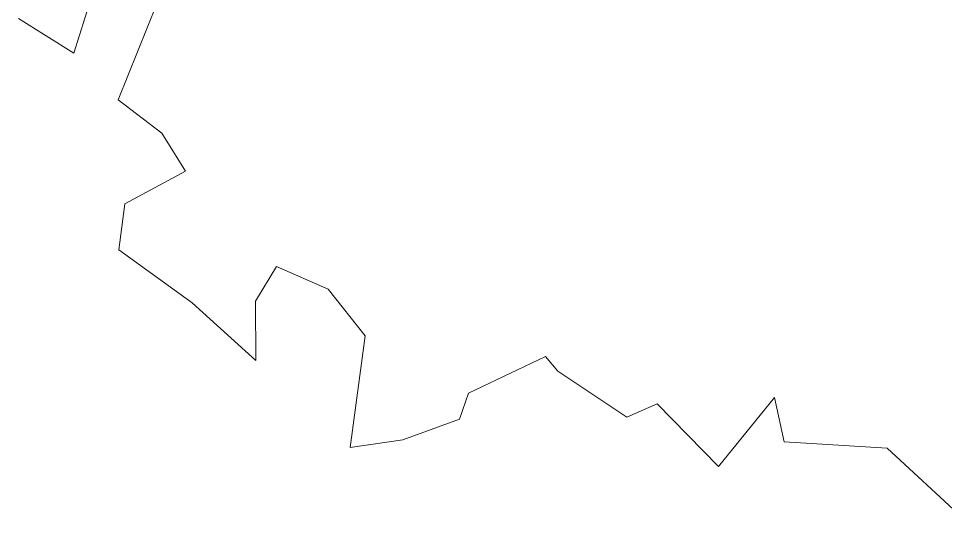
# Model space of a CAD drawing. Extents: x 2080 to 102399, y 2071 to 93424.
# Drawn here: x 77341.3 to 77454.7, y 79602.8 to 79663.9 of the extents above; entities that cross this region are included whole.
import ezdxf

# ---------------------------------------------------------------- set-up
doc = ezdxf.new("R2010")
doc.units = 0
doc.header["$LTSCALE"] = 20
doc.header["$MEASUREMENT"] = 0
doc.layers.add('Mango tree', color=96, linetype='Continuous', lineweight=5)
doc.layers.add('sappotta', color=114, linetype='Continuous', lineweight=5)

# ---------------------------------------------------------------- blocks, each defined once
blk = doc.blocks.new('NEEM')
at = {"layer": 'sappotta', "linetype": 'Continuous'}
for p, q in [((-0.9103, -0.5156), (-0.8883, -0.4456)), ((-0.8029, -0.4521), (-0.8531, -0.5759)), ((-0.9816, -0.4708), (-0.9103, -0.5156)), ((-0.8531, -0.5759), (-0.7967, -0.6191)), ((-0.7967, -0.6191), (-0.7661, -0.668)), ((-0.7661, -0.668), (-0.8445, -0.7103)), ((-0.8445, -0.7103), (-0.8523, -0.7698)), ((-0.8523, -0.7698), (-0.7575, -0.8382)), ((-0.676, -0.8358), (-0.6486, -0.791)), ((-0.6486, -0.791), (-0.582, -0.8203)), ((-0.582, -0.8203), (-0.5343, -0.8806)), ((-0.6753, -0.9123), (-0.676, -0.8358)), ((-0.7575, -0.8382), (-0.6753, -0.9123)), ((-0.5343, -0.8806), (-0.5538, -1.0247)), ((-0.4011, -0.9547), (-0.3016, -0.9074)), ((-0.3016, -0.9074), (-0.2859, -0.9262)), ((-0.2859, -0.9262), (-0.1966, -0.9856)), ((-0.4128, -0.9881), (-0.4011, -0.9547)), ((-0.1966, -0.9856), (-0.1575, -0.9685)), ((-0.1575, -0.9685), (-0.0783, -1.0492)), ((-0.0783, -1.0492), (-0.0063, -0.9604)), ((-0.0063, -0.9604), (0.0063, -1.0174)), ((-0.4857, -1.015), (-0.4128, -0.9881)), ((-0.5538, -1.0247), (-0.4857, -1.015)), ((0.0063, -1.0174), (0.1394, -1.0255)), ((0.1394, -1.0255), (0.2358, -1.1152))]:
    blk.add_line(p, q, dxfattribs=at)

msp = doc.modelspace()

# ---------------------------------------------------------------- block references
at = {"layer": 'Mango tree', "linetype": 'Continuous', "xscale": 94.78528299489699, "yscale": 94.78528299489699, "zscale": 94.78528299489699}
msp.add_blockref('NEEM', (77434.363, 79708.518), dxfattribs=at)

doc.saveas('drawing.dxf')
